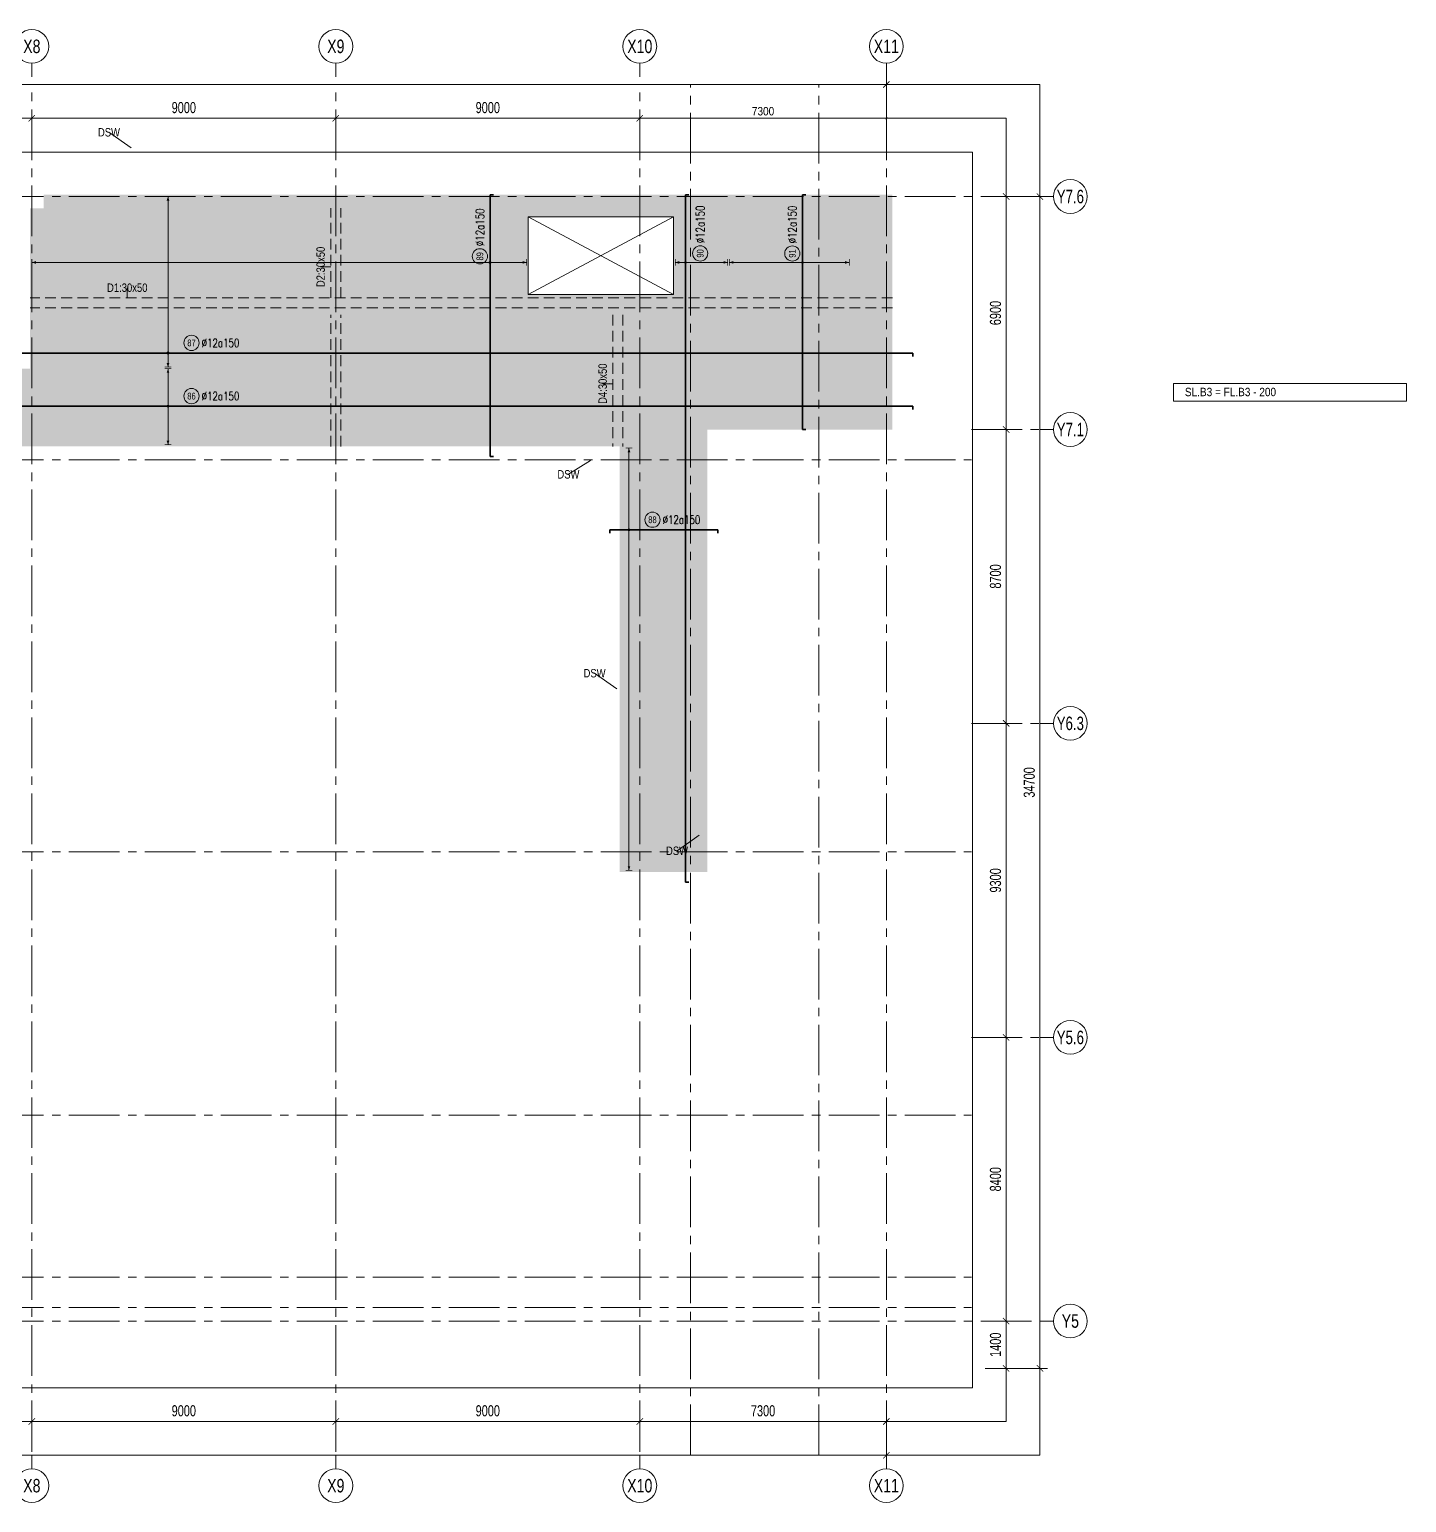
# Model space of a CAD drawing. Header units: millimetres. Extents: x -259680 to 953914, y -429648 to 90611.
# Drawn here: x 246805 to 287577, y -382620 to -339002 of the extents above; entities that cross this region are included whole.
import ezdxf
from ezdxf.enums import TextEntityAlignment as Align

# ---------------------------------------------------------------- set-up
doc = ezdxf.new("R2010")
doc.units = ezdxf.units.MM
doc.linetypes.add('HIDDEN2', pattern=[4.7625, 3.175, -1.5875])
doc.linetypes.add('POD_Grid$0$CENTER2', pattern=[1.125, 0.75, -0.125, 0.125, -0.125])
doc.layers.get('0').update_dxf_attribs({"lineweight": 20})
doc.layers.get('Defpoints').update_dxf_attribs({"color": 151, "lineweight": 9})
for name, color, linetype, lineweight in [('NDC_S_ANNO', 7, 'Continuous', 20), ('NDC_S_DIM', 1, 'Continuous', 15), ('NDC_S_HIDDEN', 8, 'HIDDEN2', 13), ('NDC_S_REBAR', 4, 'Continuous', 35), ('NDC_S_THIN LINE', 8, 'Continuous', 9), ('NDC_S_VN TEXT', 7, 'Continuous', 20), ('POD_Grid$0$NDC_S_AXIS', 5, 'POD_Grid$0$CENTER2', 13), ('POD_Grid$0$NDC_S_SYMBOL', 1, 'Continuous', 15), ('POD_Grid$0$NDC_S_TEXT SYMBOL', 7, 'Continuous', 20)]:
    doc.layers.add(name, color=color, linetype=linetype, lineweight=lineweight)
doc.styles.add('ARIAL', font='arial.ttf', dxfattribs={"width": 0.8})
doc.styles.add('NDC_ARIAL', font='arial.ttf', dxfattribs={"width": 0.85})
doc.styles.add('NDC_DIM', font='', dxfattribs={"width": 0.75})
doc.styles.add('NDC_EN TXT', font='romans.shx', dxfattribs={"width": 0.8})
doc.styles.add('POD_Grid$0$NDC_ANNO', font='', dxfattribs={"width": 0.8})
doc.styles.get('NDC_DIM').set_extended_font_data('Dotum')
doc.styles.get('POD_Grid$0$NDC_ANNO').set_extended_font_data('Dotum')
doc.dimstyles.new('NDC_1-100', dxfattribs={"dimscale": 100, "dimtxt": 2.5, "dimasz": 1, "dimexe": 1.5, "dimexo": 0, "dimgap": 0.8, "dimtad": 1, "dimdec": 0, "dimdsep": 46, "dimtxsty": 'NDC_ARIAL', "dimblk": 'DIMMARK', "dimcen": 49999.938995, "dimdle": 1.5, "dimclrd": 1, "dimclre": 1, "dimclrt": 3, "dimadec": 0, "dimazin": 0, "dimtfac": 1, "dimtdec": 0, "dimtix": 1, "dimtmove": 2, "dimatfit": 3, "dimfxl": 1, "dimarcsym": 0})
doc.dimstyles.new('NDC_dim_150', dxfattribs={"dimscale": 150, "dimtxt": 2.2, "dimasz": 1.5, "dimexe": 1.5, "dimexo": 2.5, "dimgap": 1, "dimtad": 1, "dimdec": 0, "dimzin": 0, "dimdsep": 46, "dimtxsty": 'NDC_DIM', "dimblk": 'DIMMARK', "dimcen": 0.09, "dimdle": 1.2, "dimclrd": 1, "dimclre": 1, "dimclrt": 3, "dimadec": 0, "dimazin": 0, "dimtfac": 1, "dimtdec": 0, "dimtix": 1, "dimtofl": 0, "dimtmove": 0, "dimatfit": 3, "dimfxl": 6, "dimfxlon": 1, "dimtolj": 1, "dimtzin": 0, "dimarcsym": 0})
doc.dimstyles.new('NDC_dim_iso', dxfattribs={"dimtxt": 2.2, "dimasz": 1, "dimexe": 1.5, "dimexo": 2.5, "dimgap": 1, "dimtad": 1, "dimdec": 0, "dimzin": 0, "dimdsep": 46, "dimtxsty": 'NDC_DIM', "dimblk": 'DIMMARK', "dimcen": 0.09, "dimdle": 1.2, "dimclrd": 1, "dimclre": 1, "dimclrt": 3, "dimadec": 0, "dimazin": 0, "dimtfac": 1, "dimtdec": 0, "dimtix": 1, "dimtofl": 0, "dimtmove": 0, "dimatfit": 3, "dimfxl": 6, "dimfxlon": 1, "dimtolj": 1, "dimtzin": 0, "dimarcsym": 0})

# ---------------------------------------------------------------- blocks, each defined once
blk = doc.blocks.new('*U230')
at = {"layer": 'POD_Grid$0$NDC_S_SYMBOL'}
blk.add_line((0, 5), (0, 9), dxfattribs=at)
blk.add_circle((0, 0), 5, dxfattribs=at)
at = {"layer": 'POD_Grid$0$NDC_S_TEXT SYMBOL', "color": 7, "style": 'POD_Grid$0$NDC_ANNO', "width": 0.8}
blk.add_attdef('GRID', text='', height=4, dxfattribs=at).set_placement((0, 0), align=Align.MIDDLE)
blk = doc.blocks.new('*U231')
at = {"layer": 'POD_Grid$0$NDC_S_SYMBOL'}
blk.add_line((5, 0), (9, 0), dxfattribs=at)
blk.add_circle((0, 0), 5, dxfattribs=at)
at = {"layer": 'POD_Grid$0$NDC_S_TEXT SYMBOL', "color": 7, "style": 'POD_Grid$0$NDC_ANNO', "width": 0.8}
blk.add_attdef('GRID', text='', height=4, rotation=270, dxfattribs=at).set_placement((0, 0), align=Align.MIDDLE)
blk = doc.blocks.new('DIMMARK')
at = {"layer": 'NDC_S_DIM', "color": 1}
blk.add_line((-1.5, 0), (1, 0), dxfattribs=at)
at = {"layer": 'NDC_S_DIM', "color": 2, "const_width": 0.1}
blk.add_lwpolyline([(-0.42, -0.42), (0.42, 0.42)], dxfattribs=at)
blk = doc.blocks.new('*D359')
at = {"layer": 'Defpoints', "color": 0, "transparency": 16777216}
for p in [(52798, 7400), (54798, 7400), (52798, -27300)]:
    blk.add_point(p, dxfattribs=at)
at = {"layer": 'NDC_S_DIM', "color": 1, "lineweight": -2, "transparency": 16777216}
for p, q in [((53898, 7400), (55023, 7400)), ((54798, -27075), (54798, 7175)), ((53898, -27300), (55023, -27300))]:
    blk.add_line(p, q, dxfattribs=at)
at = {"layer": 'NDC_S_DIM', "color": 1, "lineweight": -2, "transparency": 16777216, "xscale": 225, "yscale": 225, "zscale": 225}
for p, rotation in [((54798, 7400), 90), ((54798, -27300), 270)]:
    blk.add_blockref('DIMMARK', p, dxfattribs=dict(at, rotation=rotation))
at = {"layer": 'NDC_S_DIM', "color": 3, "transparency": 16777216, "insert": (54483, -9950), "char_height": 330, "attachment_point": 5, "rotation": 90, "style": 'NDC_DIM'}
blk.add_mtext('\\A1;34700', dxfattribs=at)
blk = doc.blocks.new('*D360')
at = {"layer": 'Defpoints', "color": 0, "transparency": 16777216}
for p in [(52798, -25900), (53798, -25900), (52798, -27300)]:
    blk.add_point(p, dxfattribs=at)
at = {"layer": 'NDC_S_DIM', "color": 1, "lineweight": -2, "transparency": 16777216}
for p, q in [((53173, -25900), (54023, -25900)), ((53798, -27075), (53798, -26125)), ((53173, -27300), (54023, -27300))]:
    blk.add_line(p, q, dxfattribs=at)
at = {"layer": 'NDC_S_DIM', "color": 1, "lineweight": -2, "transparency": 16777216, "xscale": 225, "yscale": 225, "zscale": 225}
for p, rotation in [((53798, -25900), 90), ((53798, -27300), 270)]:
    blk.add_blockref('DIMMARK', p, dxfattribs=dict(at, rotation=rotation))
at = {"layer": 'NDC_S_DIM', "color": 3, "transparency": 16777216, "insert": (53483, -26600), "char_height": 330, "attachment_point": 5, "rotation": 90, "style": 'NDC_DIM'}
blk.add_mtext('\\A1;1400', dxfattribs=at)
blk = doc.blocks.new('*D361')
at = {"layer": 'Defpoints', "color": 0, "transparency": 16777216}
for p in [(52798, -17500), (53798, -17500), (52798, -25900)]:
    blk.add_point(p, dxfattribs=at)
at = {"layer": 'NDC_S_DIM', "color": 1, "lineweight": -2, "transparency": 16777216}
for p, q in [((53173, -17500), (54023, -17500)), ((53798, -25675), (53798, -17725)), ((53173, -25900), (54023, -25900))]:
    blk.add_line(p, q, dxfattribs=at)
at = {"layer": 'NDC_S_DIM', "color": 1, "lineweight": -2, "transparency": 16777216, "xscale": 225, "yscale": 225, "zscale": 225}
for p, rotation in [((53798, -17500), 90), ((53798, -25900), 270)]:
    blk.add_blockref('DIMMARK', p, dxfattribs=dict(at, rotation=rotation))
at = {"layer": 'NDC_S_DIM', "color": 3, "transparency": 16777216, "insert": (53483, -21700), "char_height": 330, "attachment_point": 5, "rotation": 90, "style": 'NDC_DIM'}
blk.add_mtext('\\A1;8400', dxfattribs=at)
blk = doc.blocks.new('*D362')
at = {"layer": 'Defpoints', "color": 0, "transparency": 16777216}
for p in [(52798, -8200), (53798, -8200), (52798, -17500)]:
    blk.add_point(p, dxfattribs=at)
at = {"layer": 'NDC_S_DIM', "color": 1, "lineweight": -2, "transparency": 16777216}
for p, q in [((53173, -8200), (54023, -8200)), ((53798, -17275), (53798, -8425)), ((53173, -17500), (54023, -17500))]:
    blk.add_line(p, q, dxfattribs=at)
at = {"layer": 'NDC_S_DIM', "color": 1, "lineweight": -2, "transparency": 16777216, "xscale": 225, "yscale": 225, "zscale": 225}
for p, rotation in [((53798, -8200), 90), ((53798, -17500), 270)]:
    blk.add_blockref('DIMMARK', p, dxfattribs=dict(at, rotation=rotation))
at = {"layer": 'NDC_S_DIM', "color": 3, "transparency": 16777216, "insert": (53483, -12850), "char_height": 330, "attachment_point": 5, "rotation": 90, "style": 'NDC_DIM'}
blk.add_mtext('\\A1;9300', dxfattribs=at)
blk = doc.blocks.new('*D363')
at = {"layer": 'Defpoints', "color": 0, "transparency": 16777216}
for p in [(52798, 500), (53798, 500), (52798, -8200)]:
    blk.add_point(p, dxfattribs=at)
at = {"layer": 'NDC_S_DIM', "color": 1, "lineweight": -2, "transparency": 16777216}
for p, q in [((53173, 500), (54023, 500)), ((53798, -7975), (53798, 275)), ((53173, -8200), (54023, -8200))]:
    blk.add_line(p, q, dxfattribs=at)
at = {"layer": 'NDC_S_DIM', "color": 1, "lineweight": -2, "transparency": 16777216, "xscale": 225, "yscale": 225, "zscale": 225}
for p, rotation in [((53798, 500), 90), ((53798, -8200), 270)]:
    blk.add_blockref('DIMMARK', p, dxfattribs=dict(at, rotation=rotation))
at = {"layer": 'NDC_S_DIM', "color": 3, "transparency": 16777216, "insert": (53483, -3850), "char_height": 330, "attachment_point": 5, "rotation": 90, "style": 'NDC_DIM'}
blk.add_mtext('\\A1;8700', dxfattribs=at)
blk = doc.blocks.new('*D364')
at = {"layer": 'Defpoints', "color": 0, "transparency": 16777216}
for p in [(52798, 7400), (53798, 7400), (52798, 500)]:
    blk.add_point(p, dxfattribs=at)
at = {"layer": 'NDC_S_DIM', "color": 1, "lineweight": -2, "transparency": 16777216}
for p, q in [((53173, 7400), (54023, 7400)), ((53798, 725), (53798, 7175)), ((53173, 500), (54023, 500))]:
    blk.add_line(p, q, dxfattribs=at)
at = {"layer": 'NDC_S_DIM', "color": 1, "lineweight": -2, "transparency": 16777216, "xscale": 225, "yscale": 225, "zscale": 225}
for p, rotation in [((53798, 7400), 90), ((53798, 500), 270)]:
    blk.add_blockref('DIMMARK', p, dxfattribs=dict(at, rotation=rotation))
at = {"layer": 'NDC_S_DIM', "color": 3, "transparency": 16777216, "insert": (53483, 3950), "char_height": 330, "attachment_point": 5, "rotation": 90, "style": 'NDC_DIM'}
blk.add_mtext('\\A1;6900', dxfattribs=at)
blk = doc.blocks.new('*D345')
at = {"layer": 'Defpoints', "color": 0, "transparency": 16777216}
for p in [(50250, 10716), (-2050, 8716), (50250, 8716)]:
    blk.add_point(p, dxfattribs=at)
at = {"layer": 'NDC_S_DIM', "color": 1, "lineweight": -2, "transparency": 16777216}
for p, q in [((-2050, 9816), (-2050, 10941)), ((50250, 9816), (50250, 10941)), ((-1825, 10716), (50025, 10716))]:
    blk.add_line(p, q, dxfattribs=at)
at = {"layer": 'NDC_S_DIM', "color": 1, "lineweight": -2, "transparency": 16777216, "xscale": 225, "yscale": 225, "zscale": 225, "rotation": 180}
blk.add_blockref('DIMMARK', (-2050, 10716), dxfattribs=at)
at = {"layer": 'NDC_S_DIM', "color": 1, "lineweight": -2, "transparency": 16777216, "xscale": 225, "yscale": 225, "zscale": 225}
blk.add_blockref('DIMMARK', (50250, 10716), dxfattribs=at)
at = {"layer": 'NDC_S_DIM', "color": 3, "transparency": 16777216, "insert": (24100, 11031), "char_height": 330, "attachment_point": 5, "style": 'NDC_DIM'}
blk.add_mtext('\\A1;52300', dxfattribs=at)
blk = doc.blocks.new('*D348')
at = {"layer": 'Defpoints', "color": 0, "transparency": 16777216}
for p in [(24950, 9716), (15950, 8716), (24950, 8716)]:
    blk.add_point(p, dxfattribs=at)
at = {"layer": 'NDC_S_DIM', "color": 1, "lineweight": -2, "transparency": 16777216}
for p, q in [((15950, 9091), (15950, 9941)), ((16175, 9716), (24725, 9716)), ((24950, 9091), (24950, 9941))]:
    blk.add_line(p, q, dxfattribs=at)
at = {"layer": 'NDC_S_DIM', "color": 1, "lineweight": -2, "transparency": 16777216, "xscale": 225, "yscale": 225, "zscale": 225, "rotation": 180}
blk.add_blockref('DIMMARK', (15950, 9716), dxfattribs=at)
at = {"layer": 'NDC_S_DIM', "color": 1, "lineweight": -2, "transparency": 16777216, "xscale": 225, "yscale": 225, "zscale": 225}
blk.add_blockref('DIMMARK', (24950, 9716), dxfattribs=at)
at = {"layer": 'NDC_S_DIM', "color": 3, "transparency": 16777216, "insert": (20450, 10031), "char_height": 330, "attachment_point": 5, "style": 'NDC_DIM'}
blk.add_mtext('\\A1;9000', dxfattribs=at)
blk = doc.blocks.new('*D349')
at = {"layer": 'Defpoints', "color": 0, "transparency": 16777216}
for p in [(33950, 9716), (24950, 8716), (33950, 8716)]:
    blk.add_point(p, dxfattribs=at)
at = {"layer": 'NDC_S_DIM', "color": 1, "lineweight": -2, "transparency": 16777216}
for p, q in [((24950, 9091), (24950, 9941)), ((25175, 9716), (33725, 9716)), ((33950, 9091), (33950, 9941))]:
    blk.add_line(p, q, dxfattribs=at)
at = {"layer": 'NDC_S_DIM', "color": 1, "lineweight": -2, "transparency": 16777216, "xscale": 225, "yscale": 225, "zscale": 225, "rotation": 180}
blk.add_blockref('DIMMARK', (24950, 9716), dxfattribs=at)
at = {"layer": 'NDC_S_DIM', "color": 1, "lineweight": -2, "transparency": 16777216, "xscale": 225, "yscale": 225, "zscale": 225}
blk.add_blockref('DIMMARK', (33950, 9716), dxfattribs=at)
at = {"layer": 'NDC_S_DIM', "color": 3, "transparency": 16777216, "insert": (29450, 10031), "char_height": 330, "attachment_point": 5, "style": 'NDC_DIM'}
blk.add_mtext('\\A1;9000', dxfattribs=at)
blk = doc.blocks.new('*D350')
at = {"layer": 'Defpoints', "color": 0, "transparency": 16777216}
for p in [(42950, 9716), (33950, 8716), (42950, 8716)]:
    blk.add_point(p, dxfattribs=at)
at = {"layer": 'NDC_S_DIM', "color": 1, "lineweight": -2, "transparency": 16777216}
for p, q in [((33950, 9091), (33950, 9941)), ((34175, 9716), (42725, 9716)), ((42950, 9091), (42950, 9941))]:
    blk.add_line(p, q, dxfattribs=at)
at = {"layer": 'NDC_S_DIM', "color": 1, "lineweight": -2, "transparency": 16777216, "xscale": 225, "yscale": 225, "zscale": 225, "rotation": 180}
blk.add_blockref('DIMMARK', (33950, 9716), dxfattribs=at)
at = {"layer": 'NDC_S_DIM', "color": 1, "lineweight": -2, "transparency": 16777216, "xscale": 225, "yscale": 225, "zscale": 225}
blk.add_blockref('DIMMARK', (42950, 9716), dxfattribs=at)
at = {"layer": 'NDC_S_DIM', "color": 3, "transparency": 16777216, "insert": (38450, 10031), "char_height": 330, "attachment_point": 5, "style": 'NDC_DIM'}
blk.add_mtext('\\A1;9000', dxfattribs=at)
blk = doc.blocks.new('*D351')
at = {"layer": 'Defpoints', "color": 0, "transparency": 16777216}
for p in [(50250, 9716), (42950, 8716), (50250, 8716)]:
    blk.add_point(p, dxfattribs=at)
at = {"layer": 'NDC_S_DIM', "color": 1, "lineweight": -2, "transparency": 16777216}
for p, q in [((42950, 8716), (42950, 9866)), ((43050, 9716), (50150, 9716)), ((50250, 8716), (50250, 9866))]:
    blk.add_line(p, q, dxfattribs=at)
at = {"layer": 'NDC_S_DIM', "color": 1, "lineweight": -2, "transparency": 16777216, "xscale": 100, "yscale": 100, "zscale": 100, "rotation": 180}
blk.add_blockref('DIMMARK', (42950, 9716), dxfattribs=at)
at = {"layer": 'NDC_S_DIM', "color": 1, "lineweight": -2, "transparency": 16777216, "xscale": 100, "yscale": 100, "zscale": 100}
blk.add_blockref('DIMMARK', (50250, 9716), dxfattribs=at)
at = {"layer": 'NDC_S_DIM', "color": 3, "transparency": 16777216, "insert": (46600, 9924), "char_height": 250, "attachment_point": 5, "style": 'NDC_ARIAL'}
blk.add_mtext('7300', dxfattribs=at)
blk = doc.blocks.new('*D352')
at = {"layer": 'Defpoints', "color": 0, "transparency": 16777216}
for p in [(-2050, -27872), (50250, -27872), (50250, -29872)]:
    blk.add_point(p, dxfattribs=at)
at = {"layer": 'NDC_S_DIM', "color": 1, "lineweight": -2, "transparency": 16777216}
for p, q in [((-2050, -28972), (-2050, -30097)), ((50250, -28972), (50250, -30097)), ((-1825, -29872), (50025, -29872))]:
    blk.add_line(p, q, dxfattribs=at)
at = {"layer": 'NDC_S_DIM', "color": 1, "lineweight": -2, "transparency": 16777216, "xscale": 225, "yscale": 225, "zscale": 225, "rotation": 180}
blk.add_blockref('DIMMARK', (-2050, -29872), dxfattribs=at)
at = {"layer": 'NDC_S_DIM', "color": 1, "lineweight": -2, "transparency": 16777216, "xscale": 225, "yscale": 225, "zscale": 225}
blk.add_blockref('DIMMARK', (50250, -29872), dxfattribs=at)
at = {"layer": 'NDC_S_DIM', "color": 3, "transparency": 16777216, "insert": (24100, -29557), "char_height": 330, "attachment_point": 5, "style": 'NDC_DIM'}
blk.add_mtext('\\A1;52300', dxfattribs=at)
blk = doc.blocks.new('*D355')
at = {"layer": 'Defpoints', "color": 0, "transparency": 16777216}
for p in [(15950, -27872), (24950, -27872), (24950, -28872)]:
    blk.add_point(p, dxfattribs=at)
at = {"layer": 'NDC_S_DIM', "color": 1, "lineweight": -2, "transparency": 16777216}
for p, q in [((15950, -28247), (15950, -29097)), ((24950, -28247), (24950, -29097)), ((16175, -28872), (24725, -28872))]:
    blk.add_line(p, q, dxfattribs=at)
at = {"layer": 'NDC_S_DIM', "color": 1, "lineweight": -2, "transparency": 16777216, "xscale": 225, "yscale": 225, "zscale": 225, "rotation": 180}
blk.add_blockref('DIMMARK', (15950, -28872), dxfattribs=at)
at = {"layer": 'NDC_S_DIM', "color": 1, "lineweight": -2, "transparency": 16777216, "xscale": 225, "yscale": 225, "zscale": 225}
blk.add_blockref('DIMMARK', (24950, -28872), dxfattribs=at)
at = {"layer": 'NDC_S_DIM', "color": 3, "transparency": 16777216, "insert": (20450, -28557), "char_height": 330, "attachment_point": 5, "style": 'NDC_DIM'}
blk.add_mtext('\\A1;9000', dxfattribs=at)
blk = doc.blocks.new('*D356')
at = {"layer": 'Defpoints', "color": 0, "transparency": 16777216}
for p in [(24950, -27872), (33950, -27872), (33950, -28872)]:
    blk.add_point(p, dxfattribs=at)
at = {"layer": 'NDC_S_DIM', "color": 1, "lineweight": -2, "transparency": 16777216}
for p, q in [((24950, -28247), (24950, -29097)), ((33950, -28247), (33950, -29097)), ((25175, -28872), (33725, -28872))]:
    blk.add_line(p, q, dxfattribs=at)
at = {"layer": 'NDC_S_DIM', "color": 1, "lineweight": -2, "transparency": 16777216, "xscale": 225, "yscale": 225, "zscale": 225, "rotation": 180}
blk.add_blockref('DIMMARK', (24950, -28872), dxfattribs=at)
at = {"layer": 'NDC_S_DIM', "color": 1, "lineweight": -2, "transparency": 16777216, "xscale": 225, "yscale": 225, "zscale": 225}
blk.add_blockref('DIMMARK', (33950, -28872), dxfattribs=at)
at = {"layer": 'NDC_S_DIM', "color": 3, "transparency": 16777216, "insert": (29450, -28557), "char_height": 330, "attachment_point": 5, "style": 'NDC_DIM'}
blk.add_mtext('\\A1;9000', dxfattribs=at)
blk = doc.blocks.new('*D357')
at = {"layer": 'Defpoints', "color": 0, "transparency": 16777216}
for p in [(33950, -27872), (42950, -27872), (42950, -28872)]:
    blk.add_point(p, dxfattribs=at)
at = {"layer": 'NDC_S_DIM', "color": 1, "lineweight": -2, "transparency": 16777216}
for p, q in [((33950, -28247), (33950, -29097)), ((42950, -28247), (42950, -29097)), ((34175, -28872), (42725, -28872))]:
    blk.add_line(p, q, dxfattribs=at)
at = {"layer": 'NDC_S_DIM', "color": 1, "lineweight": -2, "transparency": 16777216, "xscale": 225, "yscale": 225, "zscale": 225, "rotation": 180}
blk.add_blockref('DIMMARK', (33950, -28872), dxfattribs=at)
at = {"layer": 'NDC_S_DIM', "color": 1, "lineweight": -2, "transparency": 16777216, "xscale": 225, "yscale": 225, "zscale": 225}
blk.add_blockref('DIMMARK', (42950, -28872), dxfattribs=at)
at = {"layer": 'NDC_S_DIM', "color": 3, "transparency": 16777216, "insert": (38450, -28557), "char_height": 330, "attachment_point": 5, "style": 'NDC_DIM'}
blk.add_mtext('\\A1;9000', dxfattribs=at)
blk = doc.blocks.new('*D358')
at = {"layer": 'Defpoints', "color": 0, "transparency": 16777216}
for p in [(42950, -27872), (50250, -27872), (50250, -28872)]:
    blk.add_point(p, dxfattribs=at)
at = {"layer": 'NDC_S_DIM', "color": 1, "lineweight": -2, "transparency": 16777216}
for p, q in [((42950, -28247), (42950, -29097)), ((50250, -28247), (50250, -29097)), ((43175, -28872), (50025, -28872))]:
    blk.add_line(p, q, dxfattribs=at)
at = {"layer": 'NDC_S_DIM', "color": 1, "lineweight": -2, "transparency": 16777216, "xscale": 225, "yscale": 225, "zscale": 225, "rotation": 180}
blk.add_blockref('DIMMARK', (42950, -28872), dxfattribs=at)
at = {"layer": 'NDC_S_DIM', "color": 1, "lineweight": -2, "transparency": 16777216, "xscale": 225, "yscale": 225, "zscale": 225}
blk.add_blockref('DIMMARK', (50250, -28872), dxfattribs=at)
at = {"layer": 'NDC_S_DIM', "color": 3, "transparency": 16777216, "insert": (46600, -28557), "char_height": 330, "attachment_point": 5, "style": 'NDC_DIM'}
blk.add_mtext('\\A1;7300', dxfattribs=at)
blk = doc.blocks.new('*U311')
h = blk.add_hatch(color=6)
edge = h.paths.add_edge_path()
edge.add_arc((-2.99, 0), 0.3, 0, 360)
at = {"layer": 'NDC_S_DIM', "color": 8}
for q in [(-2.99, 46.35), (-2.99, -4.15)]:
    blk.add_line((-2.99, 0), q, dxfattribs=at)
for points in [[(-3.99, 46.35, 0.2, 0.2, 0), (-1.99, 46.35, 0, 0, 0)], [(-3.99, -4.15, 0.2, 0.2, 0), (-1.99, -4.15, 0, 0, 0)]]:
    blk.add_lwpolyline(points, format="xyseb", dxfattribs=at)
at = {"layer": 'NDC_S_DIM'}
blk.add_circle((3.96, 3), 2.25, dxfattribs=at)
at = {"layer": 'NDC_S_DIM', "color": 6}
blk.add_circle((-2.99, 0), 0.3, dxfattribs=at)
at = {"layer": 'NDC_S_DIM', "color": 8}
for points in [[(-3.39, 45.15), (-2.99, 46.35), (-2.59, 45.15)], [(-3.39, -2.95), (-2.99, -4.15), (-2.59, -2.95)]]:
    blk.add_solid(points, dxfattribs=at)
at = {"layer": 'NDC_S_REBAR'}
for p, q in [((0, 0), (-46.81, 0)), ((-46.81, 0), (-46.81, -1)), ((0, 0), (217.49, 0)), ((217.49, 0), (217.49, -1))]:
    blk.add_line(p, q, dxfattribs=at)
at = {"layer": 'NDC_S_VN TEXT', "style": 'ARIAL', "width": 0.8}
blk.add_attdef('KHT', text='', height=2, dxfattribs=at).set_placement((3.96, 3), align=Align.MIDDLE_CENTER)
at = {"layer": 'NDC_S_VN TEXT', "color": 3, "style": 'NDC_EN TXT', "width": 0.75}
blk.add_attdef('DKT', (6.96, 1.75), '', height=2.5, dxfattribs=at)
blk = doc.blocks.new('*U312')
h = blk.add_hatch(color=6)
edge = h.paths.add_edge_path()
edge.add_arc((-2.99, 0), 0.3, 0, 360)
at = {"layer": 'NDC_S_DIM', "color": 8}
for q in [(-2.99, 11.1), (-2.99, -11.4)]:
    blk.add_line((-2.99, 0), q, dxfattribs=at)
for points in [[(-3.99, 11.1, 0.2, 0.2, 0), (-1.99, 11.1, 0, 0, 0)], [(-3.99, -11.4, 0.2, 0.2, 0), (-1.99, -11.4, 0, 0, 0)]]:
    blk.add_lwpolyline(points, format="xyseb", dxfattribs=at)
at = {"layer": 'NDC_S_DIM'}
blk.add_circle((3.96, 3), 2.25, dxfattribs=at)
at = {"layer": 'NDC_S_DIM', "color": 6}
blk.add_circle((-2.99, 0), 0.3, dxfattribs=at)
at = {"layer": 'NDC_S_DIM', "color": 8}
for points in [[(-3.39, 9.9), (-2.99, 11.1), (-2.59, 9.9)], [(-3.39, -10.2), (-2.99, -11.4), (-2.59, -10.2)]]:
    blk.add_solid(points, dxfattribs=at)
at = {"layer": 'NDC_S_REBAR'}
for p, q in [((0, 0), (-217.41, 0)), ((0, 0), (217.49, 0)), ((217.49, 0), (217.49, -1))]:
    blk.add_line(p, q, dxfattribs=at)
at = {"layer": 'NDC_S_VN TEXT', "style": 'ARIAL', "width": 0.8}
blk.add_attdef('KHT', text='', height=2, dxfattribs=at).set_placement((3.96, 3), align=Align.MIDDLE_CENTER)
at = {"layer": 'NDC_S_VN TEXT', "color": 3, "style": 'NDC_EN TXT', "width": 0.75}
blk.add_attdef('DKT', (6.96, 1.75), '', height=2.5, dxfattribs=at)
blk = doc.blocks.new('*U313')
h = blk.add_hatch(color=6)
edge = h.paths.add_edge_path()
edge.add_arc((-2.99, 0), 0.3, 0, 360)
at = {"layer": 'NDC_S_DIM', "color": 8}
for q in [(-2.99, 24.2), (-2.99, -100.79)]:
    blk.add_line((-2.99, 0), q, dxfattribs=at)
for points in [[(-3.99, 24.2, 0.2, 0.2, 0), (-1.99, 24.2, 0, 0, 0)], [(-3.99, -100.79, 0.2, 0.2, 0), (-1.99, -100.79, 0, 0, 0)]]:
    blk.add_lwpolyline(points, format="xyseb", dxfattribs=at)
at = {"layer": 'NDC_S_DIM'}
blk.add_circle((3.96, 3), 2.25, dxfattribs=at)
at = {"layer": 'NDC_S_DIM', "color": 6}
blk.add_circle((-2.99, 0), 0.3, dxfattribs=at)
at = {"layer": 'NDC_S_DIM', "color": 8}
for points in [[(-3.39, 23), (-2.99, 24.2), (-2.59, 23)], [(-3.39, -99.59), (-2.99, -100.79), (-2.59, -99.59)]]:
    blk.add_solid(points, dxfattribs=at)
at = {"layer": 'NDC_S_REBAR'}
for p, q in [((0, 0), (-8.67, 0)), ((-8.67, 0), (-8.67, -1)), ((0, 0), (23.33, 0)), ((23.33, 0), (23.33, -1))]:
    blk.add_line(p, q, dxfattribs=at)
at = {"layer": 'NDC_S_VN TEXT', "style": 'ARIAL', "width": 0.8}
blk.add_attdef('KHT', text='', height=2, dxfattribs=at).set_placement((3.96, 3), align=Align.MIDDLE_CENTER)
at = {"layer": 'NDC_S_VN TEXT', "color": 3, "style": 'NDC_EN TXT', "width": 0.75}
blk.add_attdef('DKT', (6.96, 1.75), '', height=2.5, dxfattribs=at)
blk = doc.blocks.new('*U317')
h = blk.add_hatch(color=6)
edge = h.paths.add_edge_path()
edge.add_arc((-2.99, 0), 0.3, 0, 360)
at = {"layer": 'NDC_S_DIM', "color": 8}
for q in [(-2.99, 135.66), (-2.99, -10.84)]:
    blk.add_line((-2.99, 0), q, dxfattribs=at)
for points in [[(-3.99, 135.66, 0.2, 0.2, 0), (-1.99, 135.66, 0, 0, 0)], [(-3.99, -10.84, 0.2, 0.2, 0), (-1.99, -10.84, 0, 0, 0)]]:
    blk.add_lwpolyline(points, format="xyseb", dxfattribs=at)
at = {"layer": 'NDC_S_DIM'}
blk.add_circle((-1.18, 3), 2.25, dxfattribs=at)
at = {"layer": 'NDC_S_DIM', "color": 6}
blk.add_circle((-2.99, 0), 0.3, dxfattribs=at)
at = {"layer": 'NDC_S_DIM', "color": 8}
for points in [[(-3.39, 134.46), (-2.99, 135.66), (-2.59, 134.46)], [(-3.39, -9.64), (-2.99, -10.84), (-2.59, -9.64)]]:
    blk.add_solid(points, dxfattribs=at)
at = {"layer": 'NDC_S_REBAR'}
for p, q in [((0, 0), (-60.47, 0)), ((-60.47, 0), (-60.47, -1)), ((0, 0), (17.03, 0)), ((17.03, 0), (17.03, -1))]:
    blk.add_line(p, q, dxfattribs=at)
at = {"layer": 'NDC_S_VN TEXT', "style": 'ARIAL', "width": 0.8}
blk.add_attdef('KHT', text='', height=2, dxfattribs=at).set_placement((-1.18, 3), align=Align.MIDDLE_CENTER)
at = {"layer": 'NDC_S_VN TEXT', "color": 3, "style": 'NDC_EN TXT', "width": 0.75}
blk.add_attdef('DKT', (1.82, 1.75), '', height=2.5, dxfattribs=at)
blk = doc.blocks.new('*U318')
h = blk.add_hatch(color=6)
edge = h.paths.add_edge_path()
edge.add_arc((-2.99, 0), 0.3, 0, 360)
at = {"layer": 'NDC_S_DIM', "color": 8}
for q in [(-2.99, 3.03), (-2.99, -12.48)]:
    blk.add_line((-2.99, 0), q, dxfattribs=at)
for points in [[(-3.99, 3.03, 0.2, 0.2, 0), (-1.99, 3.03, 0, 0, 0)], [(-3.99, -12.48, 0.2, 0.2, 0), (-1.99, -12.48, 0, 0, 0)]]:
    blk.add_lwpolyline(points, format="xyseb", dxfattribs=at)
at = {"layer": 'NDC_S_DIM', "color": 6}
blk.add_circle((-2.99, 0), 0.3, dxfattribs=at)
at = {"layer": 'NDC_S_DIM'}
blk.add_circle((-0.32, -4.36), 2.25, dxfattribs=at)
at = {"layer": 'NDC_S_DIM', "color": 8}
for points in [[(-3.39, 1.83), (-2.99, 3.03), (-2.59, 1.83)], [(-3.39, -11.28), (-2.99, -12.48), (-2.59, -11.28)]]:
    blk.add_solid(points, dxfattribs=at)
at = {"layer": 'NDC_S_REBAR'}
for p, q in [((0, 0), (-186.47, 0)), ((-186.47, 0), (-186.47, -1)), ((0, 0), (17.03, 0)), ((17.03, 0), (17.03, -1))]:
    blk.add_line(p, q, dxfattribs=at)
at = {"layer": 'NDC_S_VN TEXT', "style": 'ARIAL', "width": 0.8}
blk.add_attdef('KHT', text='', height=2, dxfattribs=at).set_placement((-0.32, -4.36), align=Align.MIDDLE_CENTER)
at = {"layer": 'NDC_S_VN TEXT', "color": 3, "style": 'NDC_EN TXT', "width": 0.75}
blk.add_attdef('DKT', (2.68, -5.61), '', height=2.5, dxfattribs=at)
blk = doc.blocks.new('*U319')
h = blk.add_hatch(color=6)
edge = h.paths.add_edge_path()
edge.add_arc((-2.99, 0), 0.3, 0, 360)
at = {"layer": 'NDC_S_DIM', "color": 8}
for q in [(-2.99, 21.65), (-2.99, -13.85)]:
    blk.add_line((-2.99, 0), q, dxfattribs=at)
for points in [[(-3.99, 21.65, 0.2, 0.2, 0), (-1.99, 21.65, 0, 0, 0)], [(-3.99, -13.85, 0.2, 0.2, 0), (-1.99, -13.85, 0, 0, 0)]]:
    blk.add_lwpolyline(points, format="xyseb", dxfattribs=at)
at = {"layer": 'NDC_S_DIM'}
blk.add_circle((-0.34, 3), 2.25, dxfattribs=at)
at = {"layer": 'NDC_S_DIM', "color": 6}
blk.add_circle((-2.99, 0), 0.3, dxfattribs=at)
at = {"layer": 'NDC_S_DIM', "color": 8}
for points in [[(-3.39, 20.45), (-2.99, 21.65), (-2.59, 20.45)], [(-3.39, -12.65), (-2.99, -13.85), (-2.59, -12.65)]]:
    blk.add_solid(points, dxfattribs=at)
at = {"layer": 'NDC_S_REBAR'}
for p, q in [((0, 0), (-52.47, 0)), ((-52.47, 0), (-52.47, -1)), ((0, 0), (17.03, 0)), ((17.03, 0), (17.03, -1))]:
    blk.add_line(p, q, dxfattribs=at)
at = {"layer": 'NDC_S_VN TEXT', "style": 'ARIAL', "width": 0.8}
blk.add_attdef('KHT', text='', height=2, dxfattribs=at).set_placement((-0.34, 3), align=Align.MIDDLE_CENTER)
at = {"layer": 'NDC_S_VN TEXT', "color": 3, "style": 'NDC_EN TXT', "width": 0.75}
blk.add_attdef('DKT', (2.66, 1.75), '', height=2.5, dxfattribs=at)
blk = doc.blocks.new('luoi truc office')
at = {"layer": 'Defpoints'}
blk.add_lwpolyline([(-7951.9, 8716.2), (52797.9, 8716.2), (52797.9, -27872.3), (-7951.9, -27872.3)], close=True, dxfattribs=at)
at = {"layer": 'NDC_S_DIM'}
for points in [[(-9951.9, 10716.2), (54797.9, 10716.2), (54797.9, -29872.3), (-9951.9, -29872.3)], [(-8951.9, 9716.2), (53797.9, 9716.2), (53797.9, -28872.3), (-8951.9, -28872.3)]]:
    blk.add_lwpolyline(points, close=True, dxfattribs=at)
at = {"layer": 'POD_Grid$0$NDC_S_AXIS', "ltscale": 2000}
for p, q in [((24950, -29774), (24950, 10716.2)), ((33950, -29774), (33950, 10716.2)), ((42950, -29774), (42950, 10716.2)), ((44450, -29872.3), (44450, 10716.2)), ((48250, -29872.3), (48250, 10716.2)), ((50250, -29774), (50250, 10716.2)), ((-9951.9, 7400), (54797.9, 7400)), ((52766.7, 500), (54797.9, 500)), ((-9951.9, -400), (52766.7, -400)), ((52766.7, -8200), (54797.9, -8200)), ((-9951.9, -12000), (52766.7, -12000)), ((52766.7, -17500), (54797.9, -17500)), ((-9951.9, -19800), (52766.7, -19800)), ((-9951.9, -24600), (52766.7, -24600)), ((-9951.9, -25500), (52766.7, -25500)), ((-9951.9, -25900), (54797.9, -25900))]:
    blk.add_line(p, q, dxfattribs=at)
at = {"layer": 'POD_Grid$0$NDC_S_AXIS'}
ref = blk.add_blockref('*U230', (24950, 11846.3), dxfattribs=dict(at, xscale=100, yscale=100, zscale=100, rotation=180))
ref.add_attrib('GRID', 'X8', dxfattribs={"layer": 'POD_Grid$0$NDC_S_TEXT SYMBOL', "color": 7, "height": 400, "style": 'POD_Grid$0$NDC_ANNO', "width": 0.8}).set_placement((24950, 11846.3), align=Align.MIDDLE)
ref = blk.add_blockref('*U230', (33950, 11846.3), dxfattribs=dict(at, xscale=100, yscale=100, zscale=100, rotation=180))
ref.add_attrib('GRID', 'X9', dxfattribs={"layer": 'POD_Grid$0$NDC_S_TEXT SYMBOL', "color": 7, "height": 400, "style": 'POD_Grid$0$NDC_ANNO', "width": 0.8}).set_placement((33950, 11846.3), align=Align.MIDDLE)
ref = blk.add_blockref('*U230', (42950, 11846.3), dxfattribs=dict(at, xscale=100, yscale=100, zscale=100, rotation=180))
ref.add_attrib('GRID', 'X10', dxfattribs={"layer": 'POD_Grid$0$NDC_S_TEXT SYMBOL', "color": 7, "height": 400, "style": 'POD_Grid$0$NDC_ANNO', "width": 0.8}).set_placement((42950, 11846.3), align=Align.MIDDLE)
ref = blk.add_blockref('*U230', (50250, 11846.3), dxfattribs=dict(at, xscale=100, yscale=100, zscale=100, rotation=180))
ref.add_attrib('GRID', 'X11', dxfattribs={"layer": 'POD_Grid$0$NDC_S_TEXT SYMBOL', "color": 7, "height": 400, "style": 'POD_Grid$0$NDC_ANNO', "width": 0.8}).set_placement((50250, 11846.3), align=Align.MIDDLE)
ref = blk.add_blockref('*U231', (55697.9, 7400), dxfattribs=dict(at, xscale=-100, yscale=100, zscale=100))
ref.add_attrib('GRID', 'Y7.6', dxfattribs={"layer": 'POD_Grid$0$NDC_S_TEXT SYMBOL', "color": 7, "height": 400, "style": 'POD_Grid$0$NDC_ANNO', "width": 0.75}).set_placement((55697.9, 7400), align=Align.MIDDLE)
ref = blk.add_blockref('*U231', (55697.9, 500), dxfattribs=dict(at, xscale=-100, yscale=100, zscale=100))
ref.add_attrib('GRID', 'Y7.1', dxfattribs={"layer": 'POD_Grid$0$NDC_S_TEXT SYMBOL', "color": 7, "height": 400, "style": 'POD_Grid$0$NDC_ANNO', "width": 0.75}).set_placement((55697.9, 500), align=Align.MIDDLE)
ref = blk.add_blockref('*U231', (55697.9, -8200), dxfattribs=dict(at, xscale=-100, yscale=100, zscale=100))
ref.add_attrib('GRID', 'Y6.3', dxfattribs={"layer": 'POD_Grid$0$NDC_S_TEXT SYMBOL', "color": 7, "height": 400, "style": 'POD_Grid$0$NDC_ANNO', "width": 0.75}).set_placement((55697.9, -8200), align=Align.MIDDLE)
ref = blk.add_blockref('*U231', (55697.9, -17500), dxfattribs=dict(at, xscale=-100, yscale=100, zscale=100))
ref.add_attrib('GRID', 'Y5.6', dxfattribs={"layer": 'POD_Grid$0$NDC_S_TEXT SYMBOL', "color": 7, "height": 400, "style": 'POD_Grid$0$NDC_ANNO', "width": 0.75}).set_placement((55697.9, -17500), align=Align.MIDDLE)
ref = blk.add_blockref('*U231', (55697.9, -25900), dxfattribs=dict(at, xscale=-100, yscale=100, zscale=100))
ref.add_attrib('GRID', 'Y5', dxfattribs={"layer": 'POD_Grid$0$NDC_S_TEXT SYMBOL', "color": 7, "height": 400, "style": 'POD_Grid$0$NDC_ANNO', "width": 0.8}).set_placement((55697.9, -25900), align=Align.MIDDLE)
at = {"layer": 'POD_Grid$0$NDC_S_AXIS', "xscale": 100, "yscale": 100, "zscale": 100}
for p, values in [((24950, -30772.3), {'GRID': 'X8'}), ((33950, -30772.3), {'GRID': 'X9'}), ((42950, -30772.3), {'GRID': 'X10'}), ((50250, -30772.3), {'GRID': 'X11'})]:
    blk.add_blockref('*U230', p, dxfattribs=at).add_auto_attribs(values)
at = {"layer": 'NDC_S_DIM'}
for base, p1, p2, dimstyle, picture, middle in [((50250, 10716.2), (-2050, 8716.2), (50250, 8716.2), 'NDC_dim_150', '*D345', (24100, 11031.5)), ((24950, 9716.2), (15950, 8716.2), (24950, 8716.2), 'NDC_dim_150', '*D348', (20450, 10031.5)), ((33950, 9716.2), (24950, 8716.2), (33950, 8716.2), 'NDC_dim_150', '*D349', (29450, 10031.5)), ((42950, 9716.2), (33950, 8716.2), (42950, 8716.2), 'NDC_dim_150', '*D350', (38450, 10031.5)), ((50250, 9716.2), (42950, 8716.2), (50250, 8716.2), 'NDC_1-100', '*D351', (46600, 9924)), ((50250, -29872.3), (-2050, -27872.3), (50250, -27872.3), 'NDC_dim_150', '*D352', (24100, -29557.1)), ((24950, -28872.3), (15950, -27872.3), (24950, -27872.3), 'NDC_dim_150', '*D355', (20450, -28557.1)), ((33950, -28872.3), (24950, -27872.3), (33950, -27872.3), 'NDC_dim_150', '*D356', (29450, -28557.1)), ((42950, -28872.3), (33950, -27872.3), (42950, -27872.3), 'NDC_dim_150', '*D357', (38450, -28557.1)), ((50250, -28872.3), (42950, -27872.3), (50250, -27872.3), 'NDC_dim_150', '*D358', (46600, -28557.1))]:
    dim = blk.add_linear_dim(base=base, p1=p1, p2=p2, dimstyle=dimstyle, dxfattribs=at)
    dim.commit()
    dim.dimension.update_dxf_attribs({"geometry": picture, "text_midpoint": middle})
for base, p1, p2, picture, middle in [((54797.9, 7400), (52797.9, -27300), (52797.9, 7400), '*D359', (54482.7, -9950)), ((53797.9, 7400), (52797.9, 500), (52797.9, 7400), '*D364', (53482.7, 3950)), ((53797.9, 500), (52797.9, -8200), (52797.9, 500), '*D363', (53482.7, -3850)), ((53797.9, -8200), (52797.9, -17500), (52797.9, -8200), '*D362', (53482.7, -12850)), ((53797.9, -17500), (52797.9, -25900), (52797.9, -17500), '*D361', (53482.7, -21700)), ((53797.9, -25900), (52797.9, -27300), (52797.9, -25900), '*D360', (53482.7, -26600))]:
    dim = blk.add_linear_dim(base=base, p1=p1, p2=p2, angle=90, dimstyle='NDC_dim_150', dxfattribs=at)
    dim.commit()
    dim.dimension.update_dxf_attribs({"geometry": picture, "text_midpoint": middle})
blk = doc.blocks.new('*U234')
at = {"layer": 'NDC_S_ANNO', "ltscale": 0.8, "style": 'ARIAL', "width": 0.8}
blk.add_attdef('TEN', text='', height=2.5, dxfattribs=at).set_placement((-6.57, 4.6), align=Align.MIDDLE_CENTER)
at = {"layer": 'NDC_S_ANNO', "ltscale": 0.8, "style": 'ARIAL', "width": 0.8, "flags": 1}
blk.add_attdef('CHU_THICH', text='', height=2.5, dxfattribs=at).set_placement((0, 0), align=Align.MIDDLE_CENTER)
at = {"layer": 'Defpoints'}
blk.add_leader([(0, 0), (-6.57, 4.6)], dimstyle='NDC_dim_iso', override={"dimgap": 0.625, "dimtad": 0}, dxfattribs=at)
blk = doc.blocks.new('*U236')
at = {"layer": 'NDC_S_ANNO', "ltscale": 0.8, "style": 'ARIAL', "width": 0.8, "flags": 1}
blk.add_attdef('CHU_THICH', text='', height=2.5, dxfattribs=at).set_placement((0, 0), align=Align.MIDDLE_CENTER)
at = {"layer": 'NDC_S_ANNO', "ltscale": 0.8, "style": 'ARIAL', "width": 0.8}
blk.add_attdef('TEN', text='', height=2.5, dxfattribs=at).set_placement((-6.57, -4.65), align=Align.MIDDLE_CENTER)
at = {"layer": 'Defpoints'}
blk.add_leader([(0, 0), (-6.57, -4.65)], dimstyle='NDC_dim_iso', override={"dimgap": 0.625, "dimtad": 0}, dxfattribs=at)
blk = doc.blocks.new('*U235')
at = {"layer": 'NDC_S_ANNO', "ltscale": 0.8, "style": 'ARIAL', "width": 0.8, "flags": 1}
blk.add_attdef('CHU_THICH', text='', height=2.5, dxfattribs=at).set_placement((0, 0), align=Align.MIDDLE_CENTER)
at = {"layer": 'NDC_S_ANNO', "ltscale": 0.8, "style": 'ARIAL', "width": 0.8}
blk.add_attdef('TEN', text='', height=2.5, dxfattribs=at).set_placement((-6.57, -4.09), align=Align.MIDDLE_CENTER)
at = {"layer": 'Defpoints'}
blk.add_leader([(0, 0), (-6.57, -4.09)], dimstyle='NDC_dim_iso', override={"dimgap": 0.625, "dimtad": 0}, dxfattribs=at)
blk = doc.blocks.new('*U205')
at = {"layer": 'NDC_S_ANNO', "ltscale": 0.8, "style": 'ARIAL', "width": 0.8, "flags": 1}
blk.add_attdef('CHU_THICH', text='', height=2.5, dxfattribs=at).set_placement((0, 0), align=Align.MIDDLE_CENTER)
at = {"layer": 'NDC_S_ANNO', "ltscale": 0.8, "style": 'ARIAL', "width": 0.8}
blk.add_attdef('TEN', text='', height=2.5, dxfattribs=at).set_placement((0, 3), align=Align.MIDDLE_CENTER)
at = {"layer": 'Defpoints'}
blk.add_leader([(0, 0), (0, 3)], dimstyle='NDC_dim_iso', override={"dimgap": 0.625, "dimtad": 0}, dxfattribs=at)

msp = doc.modelspace()

# ---------------------------------------------------------------- linework, layer by layer
at = {"layer": 'Defpoints', "ltscale": 100}
msp.add_lwpolyline([(280677.1, -349480.5), (287577.1, -349480.5), (287577.1, -350010.5), (280677.1, -350010.5)], close=True, dxfattribs=at)

# ---------------------------------------------------------------- block references
at = {"layer": 'NDC_S_VN TEXT', "xscale": 100, "yscale": 100, "zscale": 100}
msp.add_blockref('*U234', (249816, -342505.9), dxfattribs=at).add_auto_attribs({'TEN': 'DSW'})

# ---------------------------------------------------------------- texts
at = {"layer": 'NDC_S_VN TEXT', "style": 'NDC_ARIAL', "width": 0.85}
msp.add_text('SL.B3 = FL.B3 - 200', height=250, dxfattribs=at).set_placement((281015.9, -349735.9), align=Align.MIDDLE_LEFT)

# ---------------------------------------------------------------- wipeouts: each hides what was drawn before it
at = {"ltscale": 100}
msp.add_wipeout([(272355.2, -343897.9), (247225.4, -343897.9), (247225.4, -344297.9), (246825.4, -344297.9), (246825.4, -349047.9), (229765.2, -349047.9), (229765.2, -351347.9), (235674.6, -351347.9), (235674.6, -363747.9), (223475.4, -363747.9), (223475.5, -366072.9), (223475.5, -366426.4), (223475.5, -368397.9), (223475.5, -368397.9), (223475.5, -370797.9), (223475.4, -376997.9), (227725.2, -376997.9), (227725.2, -375697.9), (227925.4, -375697.9), (227925.4, -366047.9), (238974.6, -366047.9), (238974.6, -363747.9), (239074.6, -363747.9), (239074.6, -351347.9), (264275.4, -351347.9), (264275.4, -363947.9), (266875.4, -363947.9), (266875.4, -350847.9), (272355.2, -350847.9)], dxfattribs=at)

# ---------------------------------------------------------------- next in the draw order: hatches: boundary and pattern name
h = msp.add_hatch(dxfattribs=at)
h.set_pattern_fill('DOTS', color=251, scale=200)
h.paths.add_polyline_path([(265875.4, -344547.9), (265875.4, -346847.9), (261575.4, -346847.9), (261575.4, -344547.9)], flags=16)
h.paths.add_polyline_path([(229765.2, -351347.9), (229765.2, -349047.9), (246825.4, -349047.9), (246825.4, -344297.9), (247225.4, -344297.9), (247225.4, -343897.9), (272355.2, -343897.9), (272355.2, -350847.9), (266875.4, -350847.9), (266875.4, -351347.9), (266875.4, -351147.9), (272355.2, -351147.9), (266875.4, -351147.9), (266875.4, -363947.9), (264275.4, -363947.9), (264275.4, -351347.9), (239074.6, -351347.9), (239073.8, -363747.9), (238974.6, -363747.9), (238974.6, -366047.9), (227925.4, -366047.9), (227925.4, -376997.9), (223774.9, -376997.9), (223668.8, -376997.7), (223475.5, -376997.7), (223475.4, -370797.8), (223175.5, -370797.9), (223175.4, -368397.9), (223475.5, -368397.9), (223475.5, -366047.9), (223475.5, -366047.9), (223475.5, -363747.9), (235675.4, -363747.9), (235675.4, -351347.9)])

# ---------------------------------------------------------------- next in the draw order: linework, layer by layer
msp.add_lwpolyline([(274723.3, -342631.6), (213973.5, -342631.6), (213973.5, -379220.2), (274723.3, -379220.2)], close=True, dxfattribs=at)
at = {"layer": 'NDC_S_HIDDEN', "ltscale": 100}
for p, q in [((255725.4, -346947.9), (255725.4, -344297.9)), ((256025.4, -346947.9), (256025.4, -344297.9)), ((272355.2, -346947.9), (246825.4, -346947.9)), ((272355.2, -347247.9), (246825.4, -347247.9)), ((255725.4, -351347.9), (255725.4, -347447.9)), ((256025.4, -351347.9), (256025.4, -347447.9)), ((264075.4, -347447.9), (264075.4, -351347.9)), ((264375.4, -347447.9), (264375.4, -351347.9))]:
    msp.add_line(p, q, dxfattribs=at)
at = {"layer": 'NDC_S_THIN LINE'}
for p, q in [((261575.4, -344547.9), (265875.4, -346847.9)), ((261575.4, -346847.9), (265875.4, -344547.9))]:
    msp.add_line(p, q, dxfattribs=at)
msp.add_lwpolyline([(261575.4, -344547.9), (265875.4, -344547.9), (265875.4, -346847.9), (261575.4, -346847.9)], close=True, dxfattribs=at)

# ---------------------------------------------------------------- next in the draw order: block references
at = {"xscale": 100, "yscale": 100, "zscale": 100}
for name, p, values in [('*U311', (251206.5, -348582.7), {'KHT': '87', 'DKT': '%%c12a150'}), ('*U312', (251206.5, -350158), {'KHT': '86', 'DKT': '%%c12a150'}), ('*U313', (264854.7, -353818.7), {'KHT': '88', 'DKT': '%%c12a150'})]:
    msp.add_blockref(name, p, dxfattribs=at).add_auto_attribs(values)
at = {"xscale": 100, "yscale": 100, "zscale": 100, "rotation": 90}
for name, p, values in [('*U317', (260441.6, -345600.9), {'KHT': '89', 'DKT': '%%c12a150'}), ('*U318', (266228.6, -345600.9), {'KHT': '90', 'DKT': '%%c12a150'}), ('*U319', (269691.2, -345600.9), {'KHT': '91', 'DKT': '%%c12a150'})]:
    msp.add_blockref(name, p, dxfattribs=at).add_auto_attribs(values)
at = {"layer": 'NDC_S_DIM'}
msp.add_blockref('luoi truc office', (221925.4, -351347.9), dxfattribs=at)
at = {"layer": 'NDC_S_VN TEXT', "xscale": 100, "yscale": 100, "zscale": 100, "rotation": 90}
for p, values in [((255725.4, -346033.3), {'TEN': 'D2:30x50'}), ((264075.4, -349490), {'TEN': 'D4:30x50'})]:
    msp.add_blockref('*U205', p, dxfattribs=at).add_auto_attribs(values)
at = {"layer": 'NDC_S_VN TEXT', "xscale": 100, "yscale": 100, "zscale": 100}
for name, p, values in [('*U205', (249700.3, -346947.9), {'TEN': 'D1:30x50'}), ('*U235', (263419.1, -351765.3), {'TEN': 'DSW'}), ('*U234', (264193.9, -358522.8), {'TEN': 'DSW'}), ('*U236', (266635.5, -362855.9), {'TEN': 'DSW'})]:
    msp.add_blockref(name, p, dxfattribs=at).add_auto_attribs(values)

doc.saveas('drawing.dxf')
